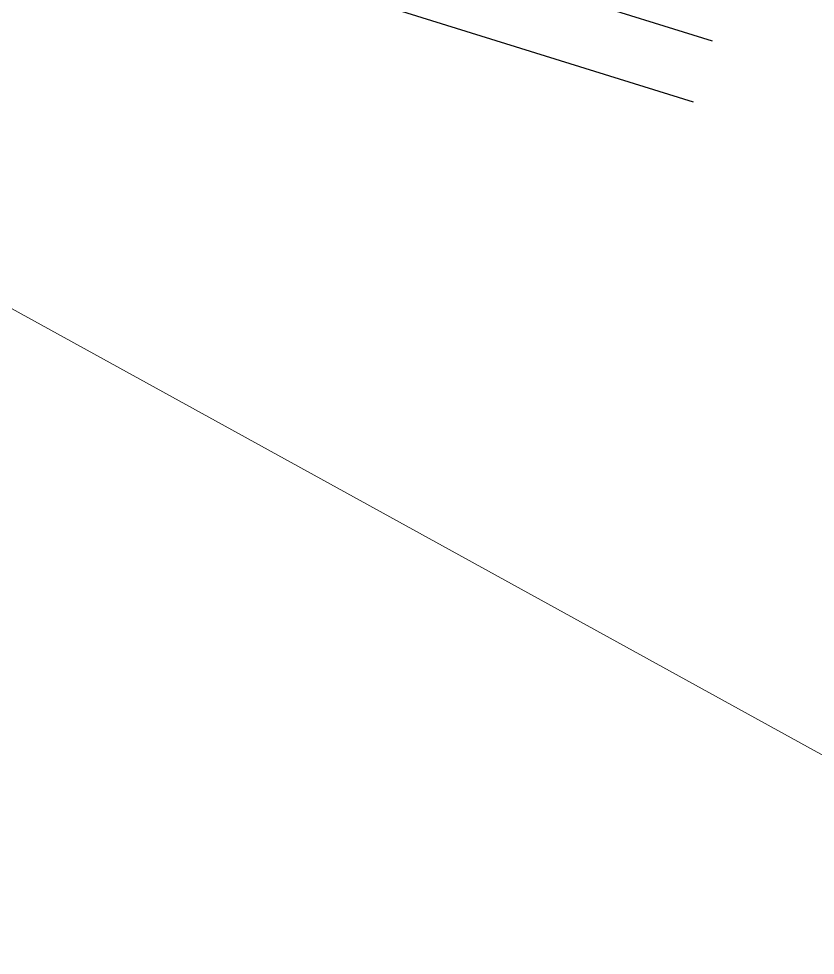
# Model space of a CAD drawing. Extents: x 421500 to 422711, y 436000 to 437000.
# Drawn here: x 421983.492 to 421984.741, y 436503.839 to 436505.306 of the extents above; entities that cross this region are included whole.
import ezdxf

# ---------------------------------------------------------------- set-up
doc = ezdxf.new("R2010")
doc.units = 0
doc.linetypes.add('XREF UTC_716709_AJB_1b$0$DASHDOT1', pattern=[2, 1, -0.5, 0, -0.5])
doc.layers.add('716709-ExBase$0$LCCWalls', color=4, linetype='Continuous', lineweight=0)
doc.layers.add('Pr-KerbEdge', color=8, linetype='Continuous')
doc.layers.add('XREF UTC_716709_AJB_1b$0$du-UTCDUCT-F1', color=42, linetype='XREF UTC_716709_AJB_1b$0$DASHDOT1')

msp = doc.modelspace()

# ---------------------------------------------------------------- linework, layer by layer
at = {"layer": '716709-ExBase$0$LCCWalls', "flags": 128}
msp.add_lwpolyline([(421997.5751, 436496.9498), (421990.6178, 436500.9247), (421982.8876, 436505.179), (421982.3442, 436504.2582), (421981.0964, 436502.2276)], dxfattribs=at)
msp.add_lwpolyline([(421997.5751, 436496.9498), (421990.6178, 436500.9247), (421982.8876, 436505.179), (421982.3442, 436504.2582), (421981.0964, 436502.2276)], dxfattribs=at)
at = {"layer": 'Pr-KerbEdge'}
msp.add_arc((422086.9238, 436454.9562), 118.125, 133.732121, 133.732121, dxfattribs=at)
at = {"layer": 'XREF UTC_716709_AJB_1b$0$du-UTCDUCT-F1', "flags": 128}
for points in [[(421981.619, 436506.1919), (421987.8314, 436504.2613)], [(421981.5893, 436506.0964), (421987.8017, 436504.1658)]]:
    msp.add_lwpolyline(points, dxfattribs=at)

doc.saveas('drawing.dxf')
